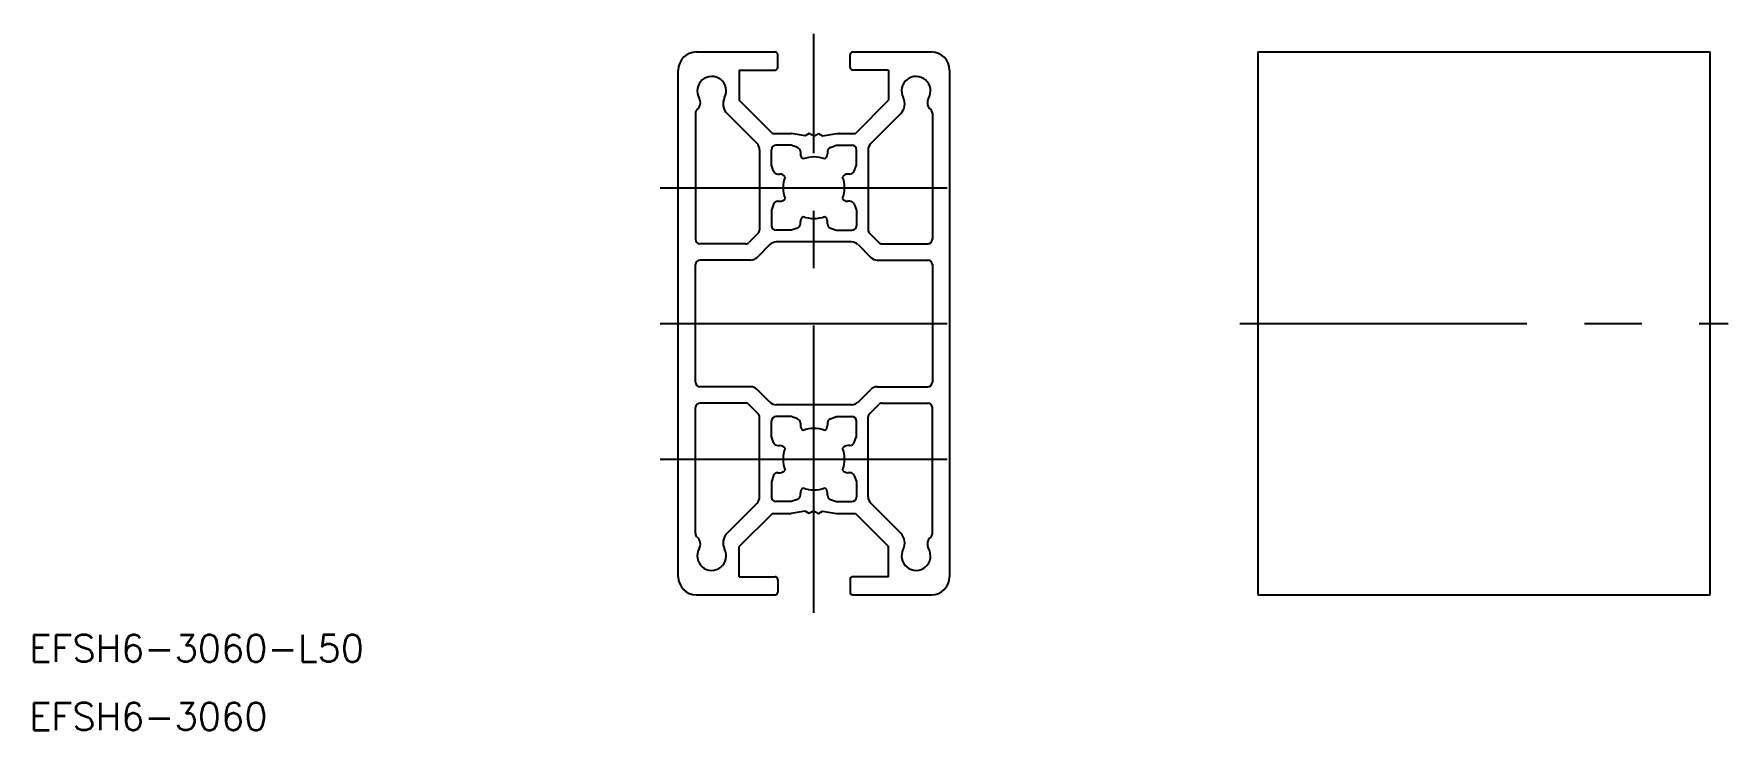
# Model space of a CAD drawing. Extents: x -86 to 101, y -30 to 47.
import ezdxf

# ---------------------------------------------------------------- set-up
doc = ezdxf.new("R2010")
doc.units = 0
doc.linetypes.add('CENTER', pattern=[50.8, 31.75, -6.35, 6.35, -6.35])
doc.layers.get('0').update_dxf_attribs({"linetype": 'CONTINUOUS'})
doc.layers.add('CENTER', color=1, linetype='CONTINUOUS')
doc.styles.get("Standard").update_dxf_attribs({"font": 'txt.shx', "height": 3, "bigfont": 'bigfont.shx'})

msp = doc.modelspace()

# ---------------------------------------------------------------- linework, layer by layer
at = {"color": 7, "linetype": 'CONTINUOUS'}
for p, q in [((-13, 45), (-4.3, 45)), ((4.3, 45), (13, 45)), ((49.11, 45), (99.11, 45)), ((49.11, 45), (49.11, -15)), ((99.11, -15), (99.11, 45)), ((-4, 43.3), (-4, 44.7)), ((4, 43.3), (4, 44.7)), ((-15, -13), (-15, 43)), ((-8.25, 43), (-8.25, 39.66)), ((-8.25, 43), (-4.3, 43)), ((8.25, 43), (4.3, 43)), ((8.25, 43), (8.25, 39.66)), ((15, 43), (15, -13)), ((-4.59, 36), (-8.25, 39.66)), ((4.59, 36), (8.25, 39.66)), ((-13.1, 38.24), (-13.1, 24.3)), ((-6.29, 34.88), (-9.61, 38.19)), ((6.29, 34.88), (9.61, 38.19)), ((13.1, 38.24), (13.1, 24.3)), ((-4.59, 36), (-2.5, 36)), ((-0.95, 35.75), (-2.5, 36)), ((-0.52, 36), (-0.95, 35.75)), ((0, 35.7), (-0.52, 36)), ((0, 35.7), (0.52, 36)), ((0.52, 36), (0.95, 35.75)), ((0.95, 35.75), (2.5, 36)), ((2.5, 36), (4.59, 36)), ((-6, 34.17), (-6, 25.34)), ((-4.7, 32.5), (-4.7, 34.2)), ((-2.5, 34.7), (-4.2, 34.7)), ((-1.83, 34.46), (-2.5, 34.7)), ((-1.5, 33.99), (-1.5, 33.75)), ((1.5, 33.99), (1.5, 33.75)), ((1.83, 34.46), (2.5, 34.7)), ((2.5, 34.7), (4.2, 34.7)), ((4.7, 32.5), (4.7, 34.2)), ((6, 34.17), (6, 25.34)), ((-4.46, 31.83), (-4.7, 32.5)), ((4.46, 31.83), (4.7, 32.5)), ((-3.99, 31.5), (-3.75, 31.5)), ((3.99, 31.5), (3.75, 31.5)), ((-4.46, 28.17), (-4.7, 27.5)), ((-3.99, 28.5), (-3.75, 28.5)), ((3.99, 28.5), (3.75, 28.5)), ((4.46, 28.17), (4.7, 27.5)), ((-4.7, 27.5), (-4.7, 25.8)), ((-1.5, 26.01), (-1.5, 26.25)), ((1.5, 26.01), (1.5, 26.25)), ((4.7, 27.5), (4.7, 25.8)), ((-6.15, 24.98), (-7.18, 23.95)), ((-2.5, 25.3), (-4.2, 25.3)), ((-1.83, 25.54), (-2.5, 25.3)), ((1.83, 25.54), (2.5, 25.3)), ((2.5, 25.3), (4.2, 25.3)), ((6.15, 24.98), (7.18, 23.95)), ((-7.54, 23.8), (-12.6, 23.8)), ((-4.88, 23.71), (-6.29, 22.29)), ((4.17, 24), (-4.17, 24)), ((4.88, 23.71), (6.29, 22.29)), ((7.54, 23.8), (12.6, 23.8)), ((-13.1, 8.5), (-13.1, 21.5)), ((-7, 22), (-12.6, 22)), ((7, 22), (12.6, 22)), ((13.1, 21.5), (13.1, 8.5)), ((-7, 8), (-12.6, 8)), ((-4.88, 6.29), (-6.29, 7.71)), ((4.88, 6.29), (6.29, 7.71)), ((7, 8), (12.6, 8)), ((-13.1, -8.24), (-13.1, 5.7)), ((-7.54, 6.2), (-12.6, 6.2)), ((-6.15, 5.02), (-7.18, 6.05)), ((4.17, 6), (-4.17, 6)), ((6.15, 5.02), (7.18, 6.05)), ((7.54, 6.2), (12.6, 6.2)), ((13.1, -8.24), (13.1, 5.7)), ((-6, -4.17), (-6, 4.66)), ((-4.7, 2.5), (-4.7, 4.2)), ((-2.5, 4.7), (-4.2, 4.7)), ((-1.83, 4.46), (-2.5, 4.7)), ((-1.5, 3.99), (-1.5, 3.75)), ((1.5, 3.99), (1.5, 3.75)), ((1.83, 4.46), (2.5, 4.7)), ((2.5, 4.7), (4.2, 4.7)), ((4.7, 2.5), (4.7, 4.2)), ((6, -4.17), (6, 4.66)), ((-4.46, 1.83), (-4.7, 2.5)), ((4.46, 1.83), (4.7, 2.5)), ((-3.99, 1.5), (-3.75, 1.5)), ((3.99, 1.5), (3.75, 1.5)), ((-4.46, -1.83), (-4.7, -2.5)), ((-3.99, -1.5), (-3.75, -1.5)), ((3.99, -1.5), (3.75, -1.5)), ((4.46, -1.83), (4.7, -2.5)), ((-4.7, -2.5), (-4.7, -4.2)), ((4.7, -2.5), (4.7, -4.2)), ((-6.29, -4.88), (-9.61, -8.19)), ((-2.5, -4.7), (-4.2, -4.7)), ((-1.83, -4.46), (-2.5, -4.7)), ((-1.5, -3.99), (-1.5, -3.75)), ((1.5, -3.99), (1.5, -3.75)), ((1.83, -4.46), (2.5, -4.7)), ((2.5, -4.7), (4.2, -4.7)), ((6.29, -4.88), (9.61, -8.19)), ((-4.59, -6), (-8.25, -9.66)), ((-4.59, -6), (-2.5, -6)), ((-0.95, -5.75), (-2.5, -6)), ((-0.52, -6), (-0.95, -5.75)), ((0, -5.7), (-0.52, -6)), ((0, -5.7), (0.52, -6)), ((0.52, -6), (0.95, -5.75)), ((0.95, -5.75), (2.5, -6)), ((2.5, -6), (4.59, -6)), ((4.59, -6), (8.25, -9.66)), ((-8.25, -13), (-8.25, -9.66)), ((8.25, -13), (8.25, -9.66)), ((-8.25, -13), (-4.3, -13)), ((8.25, -13), (4.3, -13)), ((-4, -13.3), (-4, -14.7)), ((4, -13.3), (4, -14.7)), ((-13, -15), (-4.3, -15)), ((4.3, -15), (13, -15)), ((49.11, -15), (99.11, -15))]:
    msp.add_line(p, q, dxfattribs=at)
for centre, radius, start, end in [((-13, 43), 2, 90, 180), ((-4.3, 44.7), 0.3, 360, 90), ((4.3, 44.7), 0.3, 90, 180), ((13, 43), 2, 0, 90), ((-4.3, 43.3), 0.3, 270, 360), ((4.3, 43.3), 0.3, 180, 270), ((-11.3, 40.7), 1.6, 332.5926, 210.0733), ((11.3, 40.7), 1.6, 329.9267, 207.4074), ((-13.55, 39.4), 1, 309.2965, 30.0733), ((-8.53, 39.26), 1.52, 152.5926, 225), ((8.53, 39.26), 1.52, 315, 27.4074), ((13.55, 39.4), 1, 149.9267, 230.7035), ((-12.6, 38.24), 0.5, 129.2965, 180), ((12.6, 38.24), 0.5, 0, 50.7035), ((-7, 34.17), 1, 0, 45), ((-4.2, 34.2), 0.5, 90, 180), ((-2, 33.99), 0.5, 0, 70), ((-0.8, 33.75), 0.7, 180, 234.7406), ((0.8, 33.75), 0.7, 305.2594, 0), ((2, 33.99), 0.5, 110, 180), ((4.2, 34.2), 0.5, 360, 90), ((7, 34.17), 1, 135, 180), ((0, 30), 3.4, 69.2589, 110.7411), ((-3.99, 32), 0.5, 200, 270), ((-3.75, 30.8), 0.7, 35.2594, 90), ((0, 30), 3.4, 159.2589, 200.7411), ((3.75, 30.8), 0.7, 90, 144.7406), ((0, 30), 3.4, 339.2589, 20.7411), ((3.99, 32), 0.5, 270, 340), ((-3.99, 28), 0.5, 90, 160), ((-3.75, 29.2), 0.7, 270, 324.7406), ((3.75, 29.2), 0.7, 215.2594, 270), ((3.99, 28), 0.5, 20, 90), ((-0.8, 26.25), 0.7, 125.2594, 180), ((0, 30), 3.4, 249.2589, 290.7411), ((0.8, 26.25), 0.7, 0, 54.7406), ((-6.5, 25.34), 0.5, 315, 0), ((-4.2, 25.8), 0.5, 180, 270), ((-2, 26.01), 0.5, 290, 0), ((2, 26.01), 0.5, 180, 250), ((4.2, 25.8), 0.5, 270, 0), ((6.5, 25.34), 0.5, 180, 225), ((-12.6, 24.3), 0.5, 180, 270), ((-7.54, 24.3), 0.5, 270, 315), ((-4.17, 23), 1, 90, 135), ((4.17, 23), 1, 45, 90), ((7.54, 24.3), 0.5, 225, 270), ((12.6, 24.3), 0.5, 270, 0), ((-12.6, 21.5), 0.5, 90, 180), ((-7, 23), 1, 270, 315), ((7, 23), 1, 225, 270), ((12.6, 21.5), 0.5, 0, 90), ((-12.6, 8.5), 0.5, 180, 270), ((-7, 7), 1, 45, 90), ((7, 7), 1, 90, 135), ((12.6, 8.5), 0.5, 270, 0), ((-12.6, 5.7), 0.5, 90, 180), ((-7.54, 5.7), 0.5, 45, 90), ((-4.17, 7), 1, 225, 270), ((4.17, 7), 1, 270, 315), ((7.54, 5.7), 0.5, 90, 135), ((12.6, 5.7), 0.5, 0, 90), ((-6.5, 4.66), 0.5, 0, 45), ((-4.2, 4.2), 0.5, 90, 180), ((-2, 3.99), 0.5, 0, 70), ((-0.8, 3.75), 0.7, 180, 234.7406), ((0.8, 3.75), 0.7, 305.2594, 0), ((2, 3.99), 0.5, 110, 180), ((4.2, 4.2), 0.5, 0, 90), ((6.5, 4.66), 0.5, 135, 180), ((0, 0), 3.4, 69.2589, 110.7411), ((-3.99, 2), 0.5, 200, 270), ((-3.75, 0.8), 0.7, 35.2594, 90), ((0, 0), 3.4, 159.2589, 200.7411), ((3.75, 0.8), 0.7, 90, 144.7406), ((0, 0), 3.4, 339.2589, 20.7411), ((3.99, 2), 0.5, 270, 340), ((-3.99, -2), 0.5, 90, 160), ((-3.75, -0.8), 0.7, 270, 324.7406), ((3.75, -0.8), 0.7, 215.2594, 270), ((3.99, -2), 0.5, 20, 90), ((-0.8, -3.75), 0.7, 125.2594, 180), ((0, 0), 3.4, 249.2589, 290.7411), ((0.8, -3.75), 0.7, 0, 54.7406), ((-7, -4.17), 1, 315, 0), ((-4.2, -4.2), 0.5, 180, 270), ((-2, -3.99), 0.5, 290, 0), ((2, -3.99), 0.5, 180, 250), ((4.2, -4.2), 0.5, 270, 0), ((7, -4.17), 1, 180, 225), ((-12.6, -8.24), 0.5, 180, 230.7035), ((-13.55, -9.4), 1, 329.9267, 50.7035), ((-8.53, -9.26), 1.52, 135, 207.4074), ((8.53, -9.26), 1.52, 332.5926, 45), ((13.55, -9.4), 1, 129.2965, 210.0733), ((12.6, -8.24), 0.5, 309.2965, 0), ((-11.3, -10.7), 1.6, 149.9267, 27.4074), ((11.3, -10.7), 1.6, 152.5926, 30.0733), ((-13, -13), 2, 180, 270), ((-4.3, -13.3), 0.3, 0, 90), ((4.3, -13.3), 0.3, 90, 180), ((13, -13), 2, 270, 0), ((-4.3, -14.7), 0.3, 270, 0), ((4.3, -14.7), 0.3, 180, 270)]:
    msp.add_arc(centre, radius, start, end, dxfattribs=at)
at = {"layer": 'CENTER', "color": 1, "linetype": 'CENTER'}
for p, q in [((0, -17), (0, 47)), ((-17, 30), (17, 30)), ((-17, 15), (17, 15)), ((47.11, 15), (101.11, 15)), ((-17, 0), (17, 0))]:
    msp.add_line(p, q, dxfattribs=at)

# ---------------------------------------------------------------- texts
at = {"color": 7, "linetype": 'CONTINUOUS'}
for s, p in [('EFSH6-3060-L50', (-86.78, -22.41)), ('EFSH6-3060', (-86.78, -29.95))]:
    msp.add_text(s, height=3, dxfattribs=at).set_placement(p)

doc.saveas('drawing.dxf')
